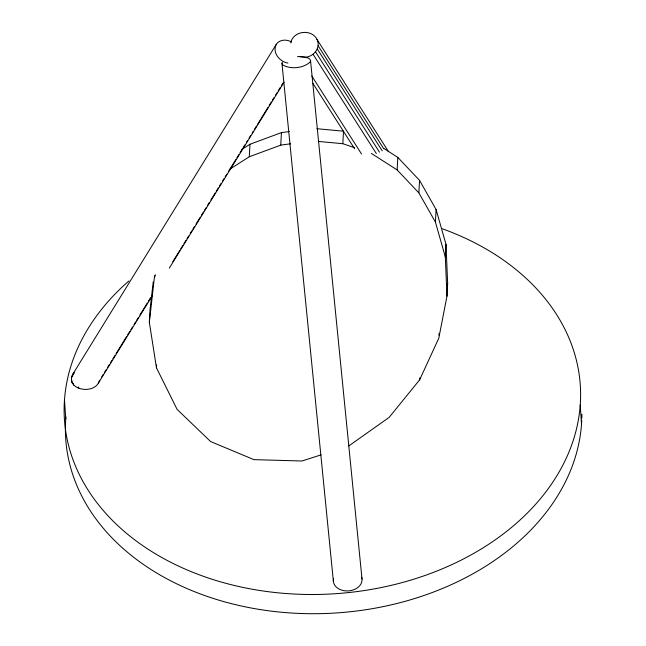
<?xml version="1.0" encoding="UTF-8"?>
<svg xmlns="http://www.w3.org/2000/svg" width="646" height="646" viewBox="0 0 646 646"><rect width="100%" height="100%" fill="white"/><g stroke="black" fill="none" stroke-linecap="round" stroke-linejoin="round"><path stroke-width="0.97" d="M321.11 454.849L301.997 461.002L253.943 459.645L210.604 441.549L177.085 409.354L156.461 367.824L149.347 322.322L150.025 309.814L153.215 281.987M149.347 322.322L154.58 275.68M156.461 367.824L156.615 364.933M230 169.058L249.275 156.768L249.954 144.26L281.43 132.616L289.311 131.55M249.275 156.768L280.752 145.132L281.43 132.616M354.266 147.603L342.824 143.703L343.502 131.195L316.903 128.715M348.816 445.918L389.158 417.364L419.617 379.864L438.812 338.141L446.975 296.167L445.312 256.85L435.412 222.054L418.866 192.879L397.129 169.906L397.807 157.398L383.708 148.37M418.866 192.879L419.545 180.371L397.807 157.398M419.617 379.864L419.722 377.942M435.412 222.054L436.09 209.546L419.545 180.371M438.965 335.25L439.07 333.328M445.312 256.85L445.998 244.341L436.09 209.546M446.975 296.167L447.654 283.659L445.998 244.341M291.451 41.95C286.735 39.123 279.621 39.382 276.343 44.267L72.578 374.543C65.819 389.481 91.998 394.698 98.458 382.981L152.383 295.577M447.274 285.613L447.654 283.659M333.401 581.513L281.979 63.542L282.31 62.105M297.531 56.606L302.893 56.678L308.336 58.092L309.902 59.23L310.54 60.562L310.201 61.992C303.192 68.331 290.789 69.598 282.617 64.875L281.979 63.542M290.773 42.927C292.856 30.822 311.638 28.489 316.992 39.414L388.593 151.753M303.814 57.155C312.817 57.93 321.385 48.006 316.992 39.414M154.475 277.602L155.524 274.776M276.343 44.267C271.934 52.366 279.702 61.887 287.93 63.082M98.458 382.981L99.621 380.3M101.737 376.868L103.328 374.292M104.386 372.572L105.976 369.996M107.567 367.421L109.158 364.845M110.749 362.269L111.806 360.549M112.864 358.829L114.988 355.397M116.046 353.677L126.64 336.501M127.706 334.781L129.822 331.35M130.88 329.63L132.47 327.054M134.061 324.478L135.652 321.902M136.71 320.182L138.301 317.606M139.891 315.03L147.312 303.006M148.37 301.286L150.486 297.846M172.748 261.775L179.636 250.616M180.694 248.896L182.81 245.456M183.876 243.744L185.991 240.304M187.049 238.584L188.64 236.008M190.231 233.432L191.822 230.856M192.879 229.144L194.47 226.56M196.061 223.984L200.3 217.113M201.358 215.401L203.482 211.961M204.54 210.249L206.131 207.665M207.721 205.089L209.304 202.513M210.895 199.937L215.134 193.065M216.2 191.353L218.316 187.913M219.374 186.193L220.964 183.617M222.555 181.041L224.146 178.466M225.204 176.746L226.794 174.17M228.385 171.594L235.806 159.57M236.864 157.85L238.98 154.418M240.046 152.698L241.628 150.122M243.219 147.546L244.81 144.97M246.401 142.395L247.458 140.675M249.049 138.099L250.64 135.523M252.231 132.947L253.289 131.227M254.346 129.507L256.47 126.075M257.528 124.355L268.13 107.179M269.188 105.459L271.304 102.028M272.362 100.308L273.952 97.732M275.543 95.156L277.134 92.58M278.192 90.86L280.316 87.428M281.373 85.708L282.964 83.132M169.3 268.155L284.03 82.203M72.845 375.94L71.415 377.224L74.088 373M72.578 374.543L74.104 372.75M71.415 377.224L72.61 375.819M241.572 149.606L249.954 144.26M280.752 145.132L290.603 143.792M318.195 141.409L342.824 143.703M299.389 56.509L302.909 57.195M371.426 153.449L397.129 169.906M78.19 386.946L79.321 388.569M318.115 45.777L383.748 148.742M317.275 48.967L382.19 150.809M315.555 51.866L379.501 152.19M313.068 54.28L376.319 153.506M311.816 76.002L361.518 153.974M312.914 83.382L354.597 148.782M73.176 383.385L73.684 385.145M71.698 379.969L71.989 382.715M310.54 60.562L362.01 579.018M580.237 404.985L581.513 424.204M64.487 399.729L65.763 418.939M442.405 228.797A258.505 191.805 -3.8 0 1 540.67 498.421A258.505 191.805 -3.8 0 1 167.371 560.542A258.505 191.805 -3.8 0 1 128.869 280.97M361.599 577.193A14.357 10.659 -3.8 0 1 348.186 590.912A14.357 10.659 -3.8 0 1 333.602 578.727M581.885 414.199A258.505 191.805 -3.8 0 1 581.82 418.212M581.747 420.215A258.505 191.805 -3.8 0 1 311.138 613.708A258.505 191.805 -3.8 0 1 65.916 416.985"/></g></svg>
